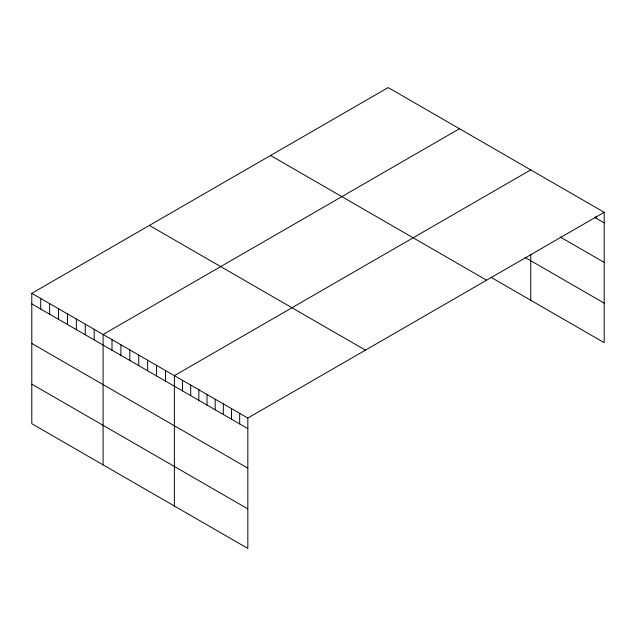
<?xml version="1.0" encoding="UTF-8"?>
<svg xmlns="http://www.w3.org/2000/svg" width="636" height="636" viewBox="0 0 636 636"><rect width="100%" height="100%" fill="white"/><g stroke="black" fill="none" stroke-linecap="round" stroke-linejoin="round"><path stroke-width="0.95" d="M31.8 293.331L247.825 418.051L247.825 548.423L31.8 423.695L31.8 293.331L388.175 87.577L604.2 212.305L604.2 342.669L491.056 277.344M459.462 128.742L103.088 334.488L103.088 464.852M530.75 169.899L174.375 375.645L174.375 506.01M247.825 418.051L604.2 212.305M594.406 217.218L604.2 222.87M560.133 236.958L604.2 262.406M525.082 257.453L604.2 303.134M270.57 155.478L486.596 280.198M149.404 225.43L365.43 350.158M31.8 303.897L247.825 428.616M31.8 343.432L247.825 468.152M31.8 384.16L247.825 508.887M596.035 216.24L596.035 218.156M530.75 254.249L530.75 300.264M239.669 413.344L239.669 423.91M231.504 408.63L231.504 419.196M223.347 403.916L223.347 414.481M215.183 399.209L215.183 409.775M207.026 394.495L207.026 405.06M198.861 389.781L198.861 400.346M190.705 385.074L190.705 395.64M182.54 380.36L182.54 390.925M165.471 370.502L165.471 381.067M156.559 365.358L156.559 375.924M147.647 360.215L147.647 370.78M138.735 355.071L138.735 365.636M129.824 349.919L129.824 360.493M120.912 344.776L120.912 355.341M112 339.632L112 350.197M94.176 329.345L94.176 339.91M85.264 324.201L85.264 334.767M76.36 319.057L76.36 329.623M67.448 313.906L67.448 324.479M58.536 308.762L58.536 319.328M49.624 303.618L49.624 314.184M40.712 298.475L40.712 309.04"/></g></svg>
